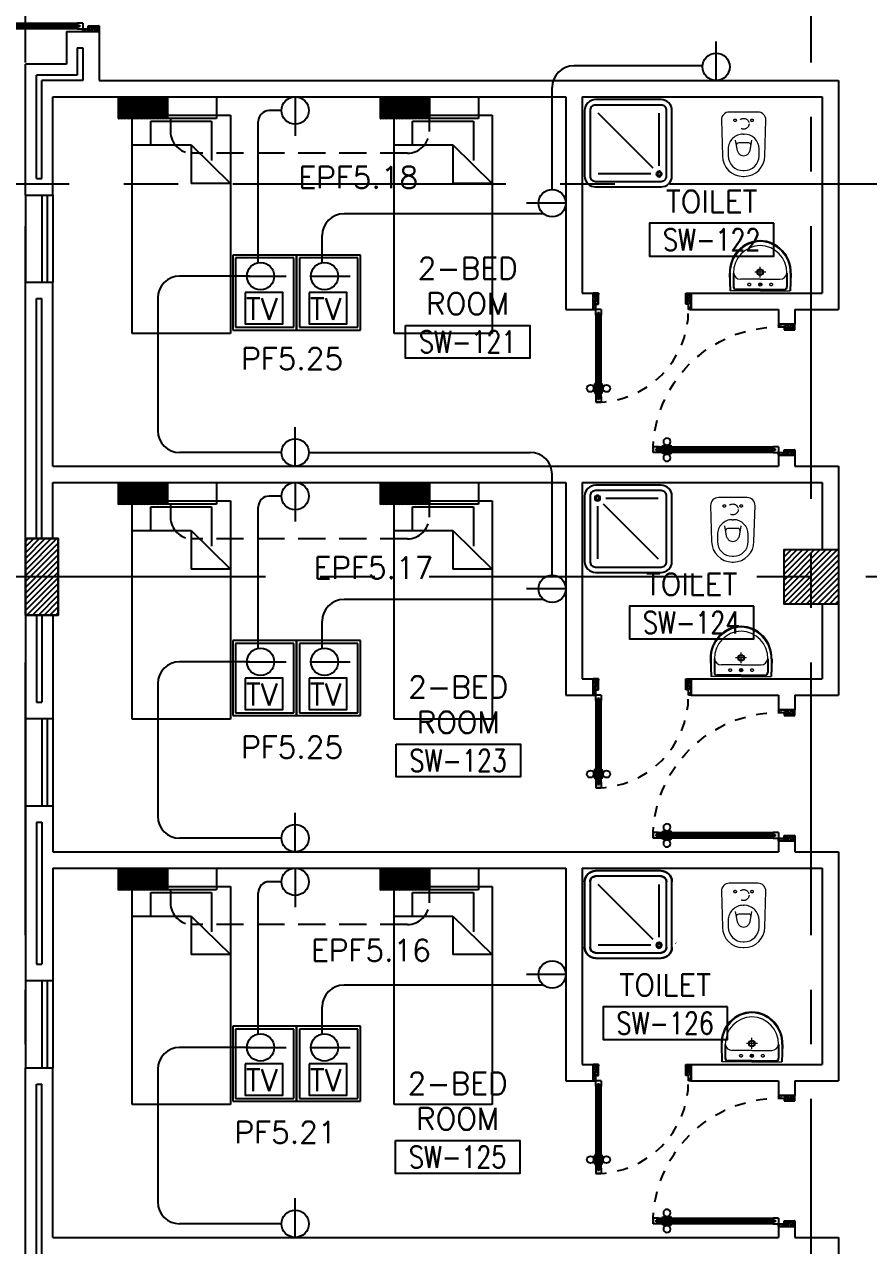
# Model space of a CAD drawing. Extents: x -0.4 to 93.5, y -1.1 to 78.4.
# Drawn here: x 50.62 to 58.36, y 44.04 to 55.23 of the extents above; entities that cross this region are included whole.
import ezdxf
from ezdxf.enums import TextEntityAlignment as Align

# ---------------------------------------------------------------- set-up
doc = ezdxf.new("R2010")
doc.units = 0
doc.header["$MEASUREMENT"] = 0
for name, pattern in [('CENTERX2', [4, 2.5, -0.5, 0.5, -0.5]), ('DASHED', [0.75, 0.5, -0.25]), ('HIDDEN', [0.375, 0.25, -0.125]), ('HIDDEN2', [0.1875, 0.125, -0.0625])]:
    doc.linetypes.add(name, pattern=pattern)
doc.layers.get('0').update_dxf_attribs({"color": 11, "linetype": 'CONTINUOUS'})
for name, color, linetype in [('AXES', 11, 'CENTERX2'), ('COL', 11, 'CONTINUOUS'), ('DOOR', 11, 'CONTINUOUS'), ('E-CLINE', 2, 'CONTINUOUS'), ('E-HLINE', 2, 'HIDDEN'), ('E-SOCKETS', 4, 'CONTINUOUS'), ('E-TEXT', 4, 'CONTINUOUS'), ('FIX', 11, 'CONTINUOUS'), ('FUR', 11, 'CONTINUOUS'), ('HAT', 11, 'CONTINUOUS'), ('INSUL', 11, 'CONTINUOUS'), ('RM-BOX', 11, 'CONTINUOUS'), ('RM-NAME', 11, 'CONTINUOUS'), ('RM-NO', 11, 'CONTINUOUS'), ('WALL', 11, 'CONTINUOUS'), ('WIN', 11, 'CONTINUOUS')]:
    doc.layers.add(name, color=color, linetype=linetype)
doc.styles.add('ROMANS', font='ROMANS.shx', dxfattribs={"width": 0.6})

# ---------------------------------------------------------------- blocks, each defined once
blk = doc.blocks.new('*X54')
at = {"color": 0}
for p, q in [((227929, 162698), (228420, 163190)), ((227929, 162751), (228367, 163190)), ((227929, 162804), (228314, 163190)), ((227929, 162857), (228261, 163190)), ((227929, 162910), (228208, 163190)), ((227929, 162963), (228155, 163190)), ((227929, 163016), (228102, 163190)), ((227929, 163069), (228049, 163190)), ((227929, 163122), (227996, 163190)), ((227929, 163175), (227943, 163190)), ((227973, 162690), (228429, 163145)), ((228026, 162690), (228429, 163092)), ((228079, 162690), (228429, 163039)), ((228132, 162690), (228429, 162986)), ((228185, 162690), (228429, 162933)), ((228239, 162690), (228429, 162880)), ((228292, 162690), (228429, 162827)), ((228345, 162690), (228429, 162774)), ((228398, 162690), (228429, 162721))]:
    blk.add_line(p, q, dxfattribs=at)
blk = doc.blocks.new('COL50')
at = {"layer": 'COL'}
blk.add_lwpolyline([(-250, 250), (-250, -250), (250, -250), (250, 250)], close=True, dxfattribs=at)
blk = doc.blocks.new('DOOR100')
at = {"layer": 'DOOR', "color": 0, "linetype": 'ByBlock'}
for p, q in [((-25, 1300), (-75, 1300)), ((-75, 1300), (-25, 1300)), ((-75, 1250), (-75, 1300)), ((-58, 1250), (-75, 1250)), ((-42, 1270), (-58, 1270)), ((-58, 1250), (-58, 1270)), ((-42, 1250), (-42, 1270)), ((-25, 1250), (-42, 1250)), ((-25, 1250), (-25, 1300)), ((-82, 1205), (-91, 1205)), ((-91, 1205), (-91, 1140)), ((-82, 1140), (-91, 1140)), ((-75, 1218), (-82, 1218)), ((-82, 1128), (-82, 1218)), ((-82, 1205), (-82, 1140)), ((-75, 1128), (-82, 1128)), ((-25, 1218), (-18, 1218)), ((-25, 1128), (-18, 1128)), ((-18, 1128), (-18, 1218)), ((-18, 1205), (-9, 1205)), ((-18, 1205), (-18, 1140)), ((-18, 1140), (-9, 1140)), ((-9, 1205), (-9, 1140)), ((-1200, 0), (-1200, 150)), ((-1200, 150), (-1175, 150)), ((-1200, 150), (-1200, 0)), ((-1175, 150), (-1175, 100)), ((-75, 200), (-58, 200)), ((-75, 150), (-75, 200)), ((-75, 150), (-25, 150)), ((-58, 200), (-58, 180)), ((-58, 180), (-42, 180)), ((-42, 200), (-25, 200)), ((-42, 180), (-42, 200)), ((-25, 200), (-25, 150)), ((0, 150), (-25, 150)), ((-25, 150), (-25, 100)), ((0, 150), (0, 0)), ((-1150, 0), (-1200, 0)), ((-1175, 100), (-1150, 100)), ((-1150, 100), (-1150, 0)), ((-50, 100), (-50, 0)), ((-25, 100), (-50, 100)), ((-50, 0), (0, 0))]:
    blk.add_line(p, q, dxfattribs=at)
at = {"layer": 'DOOR', "linetype": 'ByBlock'}
for p, q in [((-75, 1250), (-75, 200)), ((-58, 200), (-58, 1250)), ((-42, 200), (-42, 1250)), ((-25, 200), (-25, 1250)), ((0, 0), (0, 150))]:
    blk.add_line(p, q, dxfattribs=at)
at = {"layer": 'DOOR', "color": 9, "linetype": 'ByBlock'}
for p, q in [((-1150, 0), (-1200, 114)), ((-50, 0), (0, 114)), ((-1150, 0), (-1200, 40)), ((-1150, 0), (-1163, 100)), ((-50, 0), (-37, 100)), ((-50, 0), (0, 40))]:
    blk.add_line(p, q, dxfattribs=at)
at = {"layer": 'DOOR', "color": 0, "linetype": 'ByBlock'}
for centre in [(-124, 1173), (24, 1173)]:
    blk.add_circle(centre, 32.4, dxfattribs=at)
at = {"layer": 'DOOR', "linetype": 'HIDDEN', "ltscale": 0.5}
blk.add_arc((-25, 150), 1150, 90, 180.0001, dxfattribs=at)
at = {"layer": 'DOOR', "color": 9, "linetype": 'ByBlock'}
for centre, radius, start, end in [((-1150, 0), 154, 103.7142, 108.8947), ((-1150, 0), 134, 100.72, 111.8402), ((-50, 0), 134, 68.1598, 79.28), ((-50, 0), 154, 71.1053, 76.2858), ((-1150, 0), 94.4, 90, 121.9818), ((-1150, 0), 74.4, 90, 132.2236), ((-1150, 0), 54.4, 90, 156.7926), ((-1150, 0), 34.4, 90, 180), ((-1150, 0), 14.4, 90, 180), ((-50, 0), 94.4, 58.0182, 90), ((-50, 0), 74.4, 47.7764, 90), ((-50, 0), 54.4, 23.2074, 90), ((-50, 0), 34.4, 0, 90), ((-50, 0), 14.4, 0, 90), ((-50, 0), 114, 64.0838, 77.3774)]:
    blk.add_arc(centre, radius, start, end, dxfattribs=at)
blk = doc.blocks.new('DOOR90')
at = {"layer": 'DOOR', "color": 0, "linetype": 'ByBlock'}
for p, q in [((-150, 0), (-150, -25)), ((-150, 0), (0, 0)), ((0, -50), (0, 0)), ((-1000, -25), (-1000, -75)), ((-1000, -75), (-1000, -25)), ((-950, -25), (-1000, -25)), ((-950, -75), (-1000, -75)), ((-970, -42), (-970, -58)), ((-950, -42), (-970, -42)), ((-950, -58), (-970, -58)), ((-950, -25), (-950, -42)), ((-950, -58), (-950, -75)), ((-918, -25), (-918, -18)), ((-828, -18), (-918, -18)), ((-918, -75), (-918, -82)), ((-828, -82), (-918, -82)), ((-905, -18), (-905, -9)), ((-905, -9), (-840, -9)), ((-905, -18), (-840, -18)), ((-905, -82), (-905, -91)), ((-905, -82), (-840, -82)), ((-905, -91), (-840, -91)), ((-840, -18), (-840, -9)), ((-840, -82), (-840, -91)), ((-828, -25), (-828, -18)), ((-828, -75), (-828, -82)), ((-200, -42), (-200, -25)), ((-200, -25), (-150, -25)), ((-180, -42), (-200, -42)), ((-200, -75), (-200, -58)), ((-200, -58), (-180, -58)), ((-150, -75), (-200, -75)), ((-180, -58), (-180, -42)), ((-150, -75), (-150, -25)), ((-150, -25), (-100, -25)), ((-100, -25), (-100, -50)), ((-100, -50), (0, -50)), ((-150, -900), (-150, -875)), ((-150, -875), (-100, -875)), ((-100, -850), (0, -850)), ((-100, -875), (-100, -850)), ((0, -850), (0, -900)), ((0, -900), (-150, -900)), ((-150, -900), (0, -900))]:
    blk.add_line(p, q, dxfattribs=at)
at = {"layer": 'DOOR', "color": 9, "linetype": 'ByBlock'}
for p, q in [((0, -50), (-114, 0)), ((0, -50), (-40, 0)), ((0, -50), (-100, -37)), ((0, -850), (-114, -900)), ((0, -850), (-100, -863)), ((0, -850), (-40, -900))]:
    blk.add_line(p, q, dxfattribs=at)
at = {"layer": 'DOOR', "linetype": 'ByBlock'}
for p, q in [((-200, -25), (-950, -25)), ((-200, -42), (-950, -42)), ((-200, -58), (-950, -58)), ((-950, -75), (-200, -75))]:
    blk.add_line(p, q, dxfattribs=at)
at = {"layer": 'DOOR', "color": 0, "linetype": 'ByBlock'}
for centre in [(-873, 24), (-873, -124)]:
    blk.add_circle(centre, 32.4, dxfattribs=at)
at = {"layer": 'DOOR', "color": 9, "linetype": 'ByBlock'}
for centre, radius, start, end in [((0, -50), 154, 161.1053, 166.2858), ((0, -50), 134, 158.1598, 169.28), ((0, -50), 94.4, 148.0182, 180), ((0, -50), 74.4, 137.7764, 180), ((0, -50), 114, 154.0838, 167.3774), ((0, -50), 54.4, 113.2074, 180), ((0, -50), 34.4, 90, 180), ((0, -50), 14.4, 90, 180), ((0, -850), 154, 193.7142, 198.8947), ((0, -850), 134, 190.72, 201.8402), ((0, -850), 94.4, 180, 211.9818), ((0, -850), 74.4, 180, 222.2236), ((0, -850), 54.4, 180, 246.7926), ((0, -850), 34.4, 180, 270), ((0, -850), 14.4, 180, 270)]:
    blk.add_arc(centre, radius, start, end, dxfattribs=at)
at = {"layer": 'DOOR', "linetype": 'HIDDEN', "ltscale": 0.5}
blk.add_arc((-150, -25), 850, 180, 270, dxfattribs=at)
blk = doc.blocks.new('RM1')
at = {"layer": 'RM-BOX'}
blk.add_lwpolyline([(570, -200), (-570, -200), (-570, -500), (570, -500)], close=True, dxfattribs=at)
at = {"layer": 'RM-NAME', "style": 'ROMANS'}
for tag, p in [('ROOMNAME1', (0, 324)), ('ROOMNAME2', (0, 0))]:
    blk.add_attdef(tag, text='', height=200, dxfattribs=at).set_placement(p, align=Align.MIDDLE)
at = {"layer": 'RM-NO', "style": 'ROMANS', "width": 0.8}
blk.add_attdef('ROOMNO', text='', height=200, dxfattribs=at).set_placement((0, -350), align=Align.MIDDLE)
blk = doc.blocks.new('C11')
at = {"layer": 'HAT'}
h = blk.add_hatch(dxfattribs=at)
h.set_pattern_fill('ANSI31', color=256, scale=300, style=0)
h.set_pattern_definition([(45, (-248556.182, -75061.005), (-26.5165043, 26.5165043), [])])
h.paths.add_polyline_path([(300, 700), (0, 700), (0, 350), (300, 350)])
h.paths.add_polyline_path([(300, 350), (0, 350), (0, 0), (300, 0)])
at = {"layer": 'COL'}
blk.add_lwpolyline([(300, 700), (300, 0), (0, 0), (0, 700)], close=True, dxfattribs=at)
blk = doc.blocks.new('A$C1DFA4FE8')
at = {"layer": 'DOOR', "color": 0, "linetype": 'ByBlock'}
for p, q in [((0, 1631), (0, 1581)), ((0, 1581), (0, 1631)), ((50, 1631), (0, 1631)), ((50, 1581), (0, 1581)), ((30, 1614), (30, 1598)), ((50, 1614), (30, 1614)), ((50, 1598), (30, 1598)), ((50, 1631), (50, 1614)), ((50, 1598), (50, 1581)), ((750, 1614), (750, 1631)), ((750, 1631), (800, 1631)), ((770, 1614), (750, 1614)), ((750, 1581), (750, 1598)), ((750, 1598), (770, 1598)), ((800, 1581), (750, 1581)), ((770, 1598), (770, 1614)), ((950, 1656), (800, 1656)), ((800, 1656), (800, 1631)), ((800, 1581), (800, 1631)), ((800, 1631), (850, 1631)), ((850, 1631), (850, 1606)), ((850, 1606), (950, 1606)), ((950, 1606), (950, 1656)), ((0, 81), (0, 131)), ((0, 131), (0, 81)), ((50, 131), (0, 131)), ((30, 98), (30, 114)), ((50, 114), (30, 114)), ((50, 114), (50, 131)), ((83, 131), (83, 138)), ((173, 138), (83, 138)), ((95, 138), (95, 147)), ((95, 147), (160, 147)), ((95, 138), (160, 138)), ((160, 138), (160, 147)), ((173, 131), (173, 138)), ((750, 131), (750, 114)), ((800, 131), (750, 131)), ((750, 114), (770, 114)), ((770, 114), (770, 98)), ((800, 131), (800, 81)), ((50, 81), (0, 81)), ((50, 98), (30, 98)), ((50, 81), (50, 98)), ((83, 81), (83, 74)), ((173, 74), (83, 74)), ((95, 74), (95, 65)), ((95, 74), (160, 74)), ((95, 65), (160, 65)), ((160, 74), (160, 65)), ((173, 81), (173, 74)), ((750, 98), (750, 81)), ((770, 98), (750, 98)), ((750, 81), (800, 81)), ((800, 56), (800, 81)), ((800, 81), (850, 81)), ((950, 56), (800, 56)), ((850, 106), (950, 106)), ((850, 81), (850, 106)), ((950, 106), (950, 56))]:
    blk.add_line(p, q, dxfattribs=at)
at = {"layer": 'DOOR', "linetype": 'ByBlock'}
for p, q in [((750, 1631), (50, 1631)), ((750, 1614), (50, 1614)), ((750, 1598), (50, 1598)), ((50, 1581), (750, 1581)), ((50, 131), (750, 131)), ((750, 114), (50, 114)), ((750, 98), (50, 98)), ((750, 81), (50, 81))]:
    blk.add_line(p, q, dxfattribs=at)
at = {"layer": 'DOOR', "color": 9, "linetype": 'ByBlock'}
for p, q in [((950, 1606), (837, 1656)), ((950, 1606), (850, 1619)), ((950, 1606), (910, 1656)), ((950, 106), (837, 56)), ((950, 106), (850, 93)), ((950, 106), (910, 56))]:
    blk.add_line(p, q, dxfattribs=at)
at = {"layer": 'DOOR', "color": 0, "linetype": 'ByBlock'}
for centre in [(128, 179), (128, 32)]:
    blk.add_circle(centre, 32.4, dxfattribs=at)
at = {"layer": 'DOOR', "linetype": 'HIDDEN', "ltscale": 0.5}
for centre, start, end in [((752, 1606), 178.0938, 273.7249), ((752, 106), 86.2751, 181.9062)]:
    blk.add_arc(centre, 752, start, end, dxfattribs=at)
at = {"layer": 'DOOR', "color": 9, "linetype": 'ByBlock'}
for centre, radius, start, end in [((950, 1606), 154, 161.1053, 166.2858), ((950, 1606), 134, 158.1598, 169.28), ((950, 1606), 114, 154.0838, 167.3774), ((950, 1606), 94.4, 148.0182, 180), ((950, 1606), 74.4, 137.7764, 180), ((950, 1606), 54.4, 113.2074, 180), ((950, 1606), 34.4, 90, 180), ((950, 1606), 14.4, 90, 180), ((950, 106), 154, 193.7142, 198.8947), ((950, 106), 134, 190.72, 201.8402), ((950, 106), 114, 192.6226, 205.9162), ((950, 106), 94.4, 180, 211.9818), ((950, 106), 74.4, 180, 222.2236), ((950, 106), 54.4, 180, 246.7926), ((950, 106), 34.4, 180, 270), ((950, 106), 14.4, 180, 270)]:
    blk.add_arc(centre, radius, start, end, dxfattribs=at)
blk = doc.blocks.new('LAV1')
at = {"layer": 'FIX', "linetype": 'DASHED', "lineweight": 20, "ltscale": 0.05}
for p, q in [((0, 170), (0, 270)), ((0, 170), (0, 270)), ((50, 220), (-50, 220))]:
    blk.add_line(p, q, dxfattribs=at)
at = {"layer": 'FIX', "linetype": 'ByBlock', "ltscale": 0.3}
for p, q in [((-280, 210), (-275, 50)), ((-245, 210), (-245, 85)), ((245, 210), (245, 85)), ((280, 210), (275, 50)), ((0, 60), (-220, 60)), ((0, 60), (220, 60))]:
    blk.add_line(p, q, dxfattribs=at)
at = {"layer": 'FIX', "linetype": 'Continuous', "lineweight": 20}
for p, q in [((-275, 210), (-275, 50)), ((0, 155), (-181, 155)), ((0, 155), (181, 155)), ((275, 210), (275, 50)), ((0, 50), (-275, 50)), ((0, 50), (-252, 50)), ((0, 50), (252, 50)), ((0, 50), (275, 50))]:
    blk.add_line(p, q, dxfattribs=at)
at = {"layer": 'FIX', "lineweight": 20}
for p, q in [((0, 92), (0, 123)), ((16, 107), (-15, 107))]:
    blk.add_line(p, q, dxfattribs=at)
for centre, radius in [((0, 220), 29.5), ((0, 220), 22.5), ((0, 107), 15.5)]:
    blk.add_circle(centre, radius, dxfattribs=at)
at = {"layer": 'FIX', "linetype": 'HIDDEN', "lineweight": 20, "ltscale": 0.05}
for centre in [(-100, 107), (100, 107)]:
    blk.add_circle(centre, 12.4, dxfattribs=at)
at = {"layer": 'FIX', "linetype": 'ByBlock', "ltscale": 0.3}
for centre, radius, start, end in [((7, 220), 287, 91.3776, 182.0064), ((-7, 220), 287, 357.9936, 88.6224), ((-220, 85), 24.9, 179.7021, 269.9486), ((220, 85), 24.9, 270.0514, 0.2979)]:
    blk.add_arc(centre, radius, start, end, dxfattribs=at)
at = {"layer": 'FIX', "linetype": 'Continuous', "lineweight": 20}
for centre, radius, start, end in [((8, 217), 283, 91.6988, 181.351), ((8, 212), 253, 91.7328, 180.4884), ((-8, 217), 283, 358.649, 88.3012), ((-8, 212), 253, 359.5116, 88.2672), ((-179, 222), 66.9, 190.2006, 268.0786), ((179, 222), 66.9, 271.9214, 349.7994)]:
    blk.add_arc(centre, radius, start, end, dxfattribs=at)
blk = doc.blocks.new('SHR1')
at = {"layer": 'FIX'}
for p, q in [((-196, 196), (-700, 700)), ((-143, 218), (-143, 700)), ((-218, 143), (-700, 143))]:
    blk.add_line(p, q, dxfattribs=at)
for points in [[(-825, 125), (-825, 725, -0.414214), (-725, 825), (-125, 825, -0.414214), (-25, 725), (-25, 125, -0.414214), (-125, 25), (-725, 25, -0.414214)], [(-775, 125), (-775, 725, -0.414214), (-725, 775), (-125, 775, -0.414214), (-75, 725), (-75, 125, -0.414214), (-125, 75), (-725, 75, -0.414214)]]:
    blk.add_lwpolyline(points, format="xyb", close=True, dxfattribs=at)
for radius in [25, 15]:
    blk.add_circle((-143, 143), radius, dxfattribs=at)
blk = doc.blocks.new('WC1')
at = {"layer": 'FIX', "lineweight": 20}
for p, q in [((-210, 204), (-538, 194)), ((-475, 141), (-538, 141)), ((-727, 5), (-727, -5)), ((-674, 5), (-674, -5)), ((-534, 24), (-540, 0)), ((-540, 0), (-534, -24)), ((-395, 76), (-490, 60)), ((-339, 5), (-339, -5)), ((-490, -60), (-395, -76)), ((-538, -141), (-475, -141)), ((-538, -194), (-210, -204))]:
    blk.add_line(p, q, dxfattribs=at)
at = {"layer": 'FIX', "linetype": 'Continuous', "lineweight": 20}
blk.add_line((-420, -47), (-420, 45), dxfattribs=at)
at = {"layer": 'FIX', "lineweight": 20}
blk.add_lwpolyline([(-213, -204), (-210, -204, 0.414214), (-137, -131), (-137, 0), (-137, 131, 0.414214), (-210, 204)], format="xyb", dxfattribs=at)
at = {"layer": 'FIX', "linetype": 'HIDDEN2', "lineweight": 20, "ltscale": 0.3}
blk.add_circle((-245, 0), 49.8, dxfattribs=at)
at = {"layer": 'FIX', "linetype": 'HIDDEN', "lineweight": 20, "ltscale": 0.05}
for centre in [(-213, 78), (-213, -77)]:
    blk.add_circle(centre, 11.6, dxfattribs=at)
at = {"layer": 'FIX', "lineweight": 20}
for centre, radius, start, end in [((-538, 5), 189, 90, 180), ((-538, 5), 136, 90, 180), ((-475, 5), 136, 360, 90), ((-473, -7), 68.2, 128.9242, 152.8468), ((-464, -18), 82, 108.496, 128.9242), ((-538, -5), 189, 180, 270), ((-538, -5), 136, 180, 270), ((-473, 7), 68.2, 207.1532, 231.0758), ((-464, 18), 82, 231.0758, 251.504), ((-475, -5), 136, 270, 0)]:
    blk.add_arc(centre, radius, start, end, dxfattribs=at)
at = {"layer": 'FIX', "linetype": 'Continuous', "lineweight": 20}
for centre, start, end in [((-443, 46), 357.6662, 91.6121), ((-442, -46), 268.3879, 2.3338)]:
    blk.add_arc(centre, 22.3, start, end, dxfattribs=at)
blk = doc.blocks.new('BHU')
at = {"color": 8}
for p, q in [((0, -311), (145, 1)), ((0, -340), (159, 1)), ((0, -370), (173, 1)), ((0, -399), (187, 1)), ((0, -281), (132, 1)), ((0, -251), (118, 1)), ((0, -15), (7, 1)), ((0, -44), (21, 1)), ((0, -74), (35, 1)), ((0, -104), (49, 1)), ((0, -133), (63, 1)), ((0, -163), (76, 1)), ((0, -192), (90, 1)), ((0, -222), (104, 1)), ((0, -429), (199, -1)), ((4, -450), (199, -31)), ((18, -450), (199, -61)), ((32, -450), (199, -90)), ((45, -450), (199, -120)), ((59, -450), (199, -149)), ((73, -450), (199, -179)), ((87, -450), (199, -208)), ((101, -450), (199, -238)), ((114, -450), (199, -268)), ((128, -450), (199, -297)), ((142, -450), (199, -327)), ((156, -450), (199, -356)), ((169, -450), (199, -386)), ((183, -450), (199, -416)), ((197, -450), (199, -445))]:
    blk.add_line(p, q, dxfattribs=at)
at = {"layer": 'E-SOCKETS'}
for p, q in [((0, 450), (199, 450)), ((0, -450), (0, 450)), ((199, 450), (199, -450))]:
    blk.add_line(p, q, dxfattribs=at)
at = {"layer": 'E-SOCKETS', "color": 4}
for p, q in [((0, 1), (199, 1)), ((0, -450), (199, -450))]:
    blk.add_line(p, q, dxfattribs=at)

msp = doc.modelspace()

# ---------------------------------------------------------------- linework, layer by layer
at = {"layer": 'AXES'}
for p, q in [((57.8324, -1.1143), (57.8324, 77.6984)), ((50.6324, -1.1143), (50.6324, 77.3484)), ((83.0324, 53.77), (40.7424, 53.77)), ((92.8324, 50.17), (40.7424, 50.17))]:
    msp.add_line(p, q, dxfattribs=at)
at = {"layer": 'E-CLINE', "color": 4}
for p, q in [((56.8355, 54.8542), (55.6574, 54.8542)), ((52.7651, 53.0494), (52.7651, 54.345)), ((53.351, 53.0494), (53.351, 53.2975)), ((52.6851, 52.9264), (52.0449, 52.9264)), ((52.7651, 49.5144), (52.7651, 50.81)), ((53.351, 49.5144), (53.351, 49.7625)), ((52.6851, 49.3914), (52.0449, 49.3914)), ((52.7651, 45.9794), (52.7651, 47.275)), ((53.351, 45.9794), (53.351, 46.2275)), ((52.6851, 45.8564), (52.0449, 45.8564))]:
    msp.add_line(p, q, dxfattribs=at)
at = {"layer": 'E-CLINE', "color": 4, "linetype": 'ByBlock'}
for p, q in [((55.4574, 53.72), (55.4574, 54.6542)), ((52.979, 54.445), (52.8651, 54.445)), ((55.3792, 53.4975), (53.551, 53.4975)), ((51.8449, 52.7264), (51.8449, 51.51)), ((52.979, 51.31), (52.0449, 51.31)), ((53.229, 51.31), (55.2574, 51.31)), ((55.4574, 50.185), (55.4574, 51.11)), ((52.979, 50.91), (52.8651, 50.91)), ((55.3792, 49.9625), (53.551, 49.9625)), ((51.8449, 49.1914), (51.8449, 47.975)), ((52.979, 47.775), (52.0449, 47.775)), ((52.979, 47.375), (52.8651, 47.375)), ((55.3792, 46.4275), (53.551, 46.4275)), ((51.8449, 45.6564), (51.8449, 44.44)), ((52.979, 44.24), (52.0449, 44.24))]:
    msp.add_line(p, q, dxfattribs=at)
for centre, radius, start, end in [((55.6574, 54.6542), 0.2, 90, 180), ((52.8651, 54.345), 0.1, 90, 180), ((53.551, 53.2975), 0.2, 90, 180), ((52.0449, 52.7264), 0.2, 90, 180), ((52.0449, 51.51), 0.2, 180, 270), ((55.2574, 51.11), 0.2, 0, 90), ((52.8651, 50.81), 0.1, 90, 180), ((53.551, 49.7625), 0.2, 90, 180), ((52.0449, 49.1914), 0.2, 90, 180), ((52.0449, 47.975), 0.2, 180, 270), ((52.8651, 47.275), 0.1, 90, 180), ((53.551, 46.2275), 0.2, 90, 180), ((52.0449, 45.6564), 0.2, 90, 180), ((52.0449, 44.44), 0.2, 180, 270)]:
    msp.add_arc(centre, radius, start, end, dxfattribs=at)
at = {"layer": 'E-HLINE', "color": 4}
for p, q in [((51.9614, 54.3706), (51.9614, 54.2525)), ((54.3315, 54.3706), (54.3315, 54.2525)), ((54.1315, 54.0525), (52.1614, 54.0525)), ((51.9614, 50.8356), (51.9614, 50.7175)), ((54.3315, 50.8356), (54.3315, 50.7175)), ((54.1315, 50.5175), (52.1614, 50.5175)), ((51.9614, 47.3006), (51.9614, 47.1825)), ((54.3315, 47.3006), (54.3315, 47.1825)), ((54.1315, 46.9825), (52.1614, 46.9825))]:
    msp.add_line(p, q, dxfattribs=at)
for centre, start, end in [((52.1614, 54.2525), 180, 270), ((54.1315, 54.2525), 270, 0), ((52.1614, 50.7175), 180, 270), ((54.1315, 50.7175), 270, 0), ((52.1614, 47.1825), 180, 270), ((54.1315, 47.1825), 270, 0)]:
    msp.add_arc(centre, 0.2, start, end, dxfattribs=at)
at = {"layer": 'E-SOCKETS'}
for p, q in [((56.9601, 54.72), (56.9601, 55.0783)), ((53.104, 54.57), (53.104, 54.2117)), ((55.5824, 53.595), (55.224, 53.595)), ((52.5311, 53.12), (52.5311, 52.4326)), ((53.117, 53.12), (52.5311, 53.12)), ((53.117, 52.4326), (53.117, 53.12)), ((53.117, 53.12), (53.117, 52.4326)), ((53.7029, 53.12), (53.117, 53.12)), ((53.7029, 52.4326), (53.7029, 53.12)), ((52.6618, 52.9264), (53.0202, 52.9264)), ((53.2478, 52.9264), (53.6061, 52.9264)), ((52.5311, 52.4326), (53.117, 52.4326)), ((53.117, 52.4326), (53.7029, 52.4326)), ((53.104, 51.185), (53.104, 51.5433)), ((53.104, 51.035), (53.104, 50.6767)), ((55.5824, 50.06), (55.224, 50.06)), ((52.5311, 49.585), (52.5311, 48.8976)), ((53.117, 49.585), (52.5311, 49.585)), ((53.117, 48.8976), (53.117, 49.585)), ((53.117, 49.585), (53.117, 48.8976)), ((53.7029, 49.585), (53.117, 49.585)), ((53.7029, 48.8976), (53.7029, 49.585)), ((52.6618, 49.3914), (53.0202, 49.3914)), ((53.2478, 49.3914), (53.6061, 49.3914)), ((52.5311, 48.8976), (53.117, 48.8976)), ((53.117, 48.8976), (53.7029, 48.8976)), ((53.104, 47.65), (53.104, 48.0083)), ((53.104, 47.5), (53.104, 47.1417)), ((55.5824, 46.525), (55.224, 46.525)), ((52.5311, 46.05), (52.5311, 45.3626)), ((53.117, 46.05), (52.5311, 46.05)), ((53.117, 45.3626), (53.117, 46.05)), ((53.117, 46.05), (53.117, 45.3626)), ((53.7029, 46.05), (53.117, 46.05)), ((53.7029, 45.3626), (53.7029, 46.05)), ((52.6618, 45.8564), (53.0202, 45.8564)), ((53.2478, 45.8564), (53.6061, 45.8564)), ((52.5311, 45.3626), (53.117, 45.3626)), ((53.117, 45.3626), (53.7029, 45.3626)), ((53.104, 44.115), (53.104, 44.4733))]:
    msp.add_line(p, q, dxfattribs=at)
at = {"layer": 'E-SOCKETS', "color": 8}
for p, q in [((52.5561, 53.095), (52.5561, 52.4576)), ((53.092, 53.095), (52.5561, 53.095)), ((53.092, 52.4576), (53.092, 53.095)), ((53.142, 53.095), (53.142, 52.4576)), ((53.6779, 53.095), (53.142, 53.095)), ((53.6779, 52.4576), (53.6779, 53.095)), ((52.5561, 52.4576), (53.092, 52.4576)), ((53.142, 52.4576), (53.6779, 52.4576)), ((52.5561, 49.56), (52.5561, 48.9226)), ((53.092, 49.56), (52.5561, 49.56)), ((53.092, 48.9226), (53.092, 49.56)), ((53.142, 49.56), (53.142, 48.9226)), ((53.6779, 49.56), (53.142, 49.56)), ((53.6779, 48.9226), (53.6779, 49.56)), ((52.5561, 48.9226), (53.092, 48.9226)), ((53.142, 48.9226), (53.6779, 48.9226)), ((52.5561, 46.025), (52.5561, 45.3876)), ((53.092, 46.025), (52.5561, 46.025)), ((53.092, 45.3876), (53.092, 46.025)), ((53.142, 46.025), (53.142, 45.3876)), ((53.6779, 46.025), (53.142, 46.025)), ((53.6779, 45.3876), (53.6779, 46.025)), ((52.5561, 45.3876), (53.092, 45.3876)), ((53.142, 45.3876), (53.6779, 45.3876))]:
    msp.add_line(p, q, dxfattribs=at)
at = {"layer": 'E-SOCKETS'}
for points in [[(52.6451, 52.7759), (52.6451, 52.4899), (52.9902, 52.4899), (52.9902, 52.7759)], [(53.2311, 52.7759), (53.2311, 52.4899), (53.5761, 52.4899), (53.5761, 52.7759)], [(52.6451, 49.2409), (52.6451, 48.9549), (52.9902, 48.9549), (52.9902, 49.2409)], [(53.2311, 49.2409), (53.2311, 48.9549), (53.5761, 48.9549), (53.5761, 49.2409)], [(52.6451, 45.7059), (52.6451, 45.4199), (52.9902, 45.4199), (52.9902, 45.7059)], [(53.2311, 45.7059), (53.2311, 45.4199), (53.5761, 45.4199), (53.5761, 45.7059)]]:
    msp.add_lwpolyline(points, close=True, dxfattribs=at)
for centre in [(56.9601, 54.845), (53.104, 54.445), (55.4574, 53.595), (52.7868, 52.9264), (53.3728, 52.9264), (53.104, 51.31), (53.104, 50.91), (55.4574, 50.06), (52.7868, 49.3914), (53.3728, 49.3914), (53.104, 47.775), (53.104, 47.375), (55.4574, 46.525), (52.7868, 45.8564), (53.3728, 45.8564), (53.104, 44.24)]:
    msp.add_circle(centre, 0.125, dxfattribs=at)
at = {"layer": 'FIX'}
for p, q in [((56.4554, 47.475), (55.8554, 47.475)), ((55.7554, 47.375), (55.7554, 46.775)), ((55.8054, 47.375), (55.8054, 46.775)), ((56.4554, 47.425), (55.8554, 47.425)), ((56.5054, 46.775), (56.5054, 47.375)), ((56.5554, 46.775), (56.5554, 47.375)), ((56.4377, 46.8677), (56.4377, 47.35)), ((56.3627, 46.7927), (55.8804, 46.7927)), ((55.8554, 46.725), (56.4554, 46.725)), ((55.8554, 46.675), (56.4554, 46.675))]:
    msp.add_line(p, q, dxfattribs=at)
at = {"layer": 'FIX', "color": 32, "linetype": 'DASHED', "lineweight": 20, "ltscale": 0.05}
msp.add_line((57.3379, 45.893), (57.2379, 45.893), dxfattribs=at)
at = {"layer": 'FIX', "extrusion": (0, 0, -1)}
for centre, major_axis, start_param, end_param in [((55.8554, 47.375), (-0.0707, 0.0707), 5.4977871, 7.0685835), ((56.4554, 47.375), (-0.0707, 0.0707), 0.7853982, 2.3561945), ((55.8554, 47.375), (-0.0354, 0.0354), 5.4977871, 7.0685835), ((56.4554, 47.375), (-0.0354, 0.0354), 0.7853982, 2.3561945), ((56.4377, 46.7927), (-0.0177, 0.0177), 3.9269908, 10.2101761), ((56.4377, 46.7927), (-0.0106, 0.0106), 3.9269908, 10.2101761), ((55.8554, 46.775), (-0.0707, 0.0707), 3.9269908, 5.4977871), ((55.8554, 46.775), (0.0354, 0.0354), 2.3561945, 3.9269908), ((56.4554, 46.775), (0.0354, 0.0354), 0.7853982, 2.3561945), ((56.4554, 46.775), (0.0707, 0.0707), 0.7853982, 2.3561945)]:
    msp.add_ellipse(centre, major_axis=major_axis, ratio=1, start_param=start_param, end_param=end_param, dxfattribs=at)
at = {"layer": 'FUR'}
for p, q in [((51.6104, 52.4018), (51.6104, 54.4018)), ((51.6104, 54.4018), (52.5104, 54.4018)), ((51.7803, 54.3463), (52.3382, 54.3463)), ((51.7803, 54.1302), (51.7803, 54.3463)), ((52.3382, 54.3463), (52.3382, 53.9866)), ((52.5104, 54.4018), (52.5104, 52.4018)), ((54.0092, 52.4018), (54.0092, 54.4018)), ((54.0092, 54.4018), (54.9092, 54.4018)), ((54.1791, 54.3463), (54.7371, 54.3463)), ((54.1791, 54.1302), (54.1791, 54.3463)), ((54.7371, 54.3463), (54.7371, 53.9866)), ((54.9092, 54.4018), (54.9092, 52.4018)), ((51.6104, 54.1302), (52.1493, 54.1302)), ((52.1493, 54.1302), (52.1493, 53.7767)), ((52.1493, 54.1302), (52.5104, 53.7767)), ((54.0092, 54.1302), (54.5481, 54.1302)), ((54.5481, 54.1302), (54.5481, 53.7767)), ((54.5481, 54.1302), (54.9092, 53.7767)), ((52.5104, 53.7767), (52.1493, 53.7767)), ((54.9092, 53.7767), (54.5481, 53.7767)), ((52.5104, 52.4018), (51.6104, 52.4018)), ((54.9092, 52.4018), (54.0092, 52.4018)), ((51.6104, 48.8668), (51.6104, 50.8668)), ((51.6104, 50.8668), (52.5104, 50.8668)), ((52.5104, 50.8668), (52.5104, 48.8668)), ((54.0092, 48.8668), (54.0092, 50.8668)), ((54.0092, 50.8668), (54.9092, 50.8668)), ((54.9092, 50.8668), (54.9092, 48.8668)), ((51.7803, 50.8113), (52.3382, 50.8113)), ((51.7803, 50.5952), (51.7803, 50.8113)), ((52.3382, 50.8113), (52.3382, 50.4516)), ((54.1791, 50.8113), (54.7371, 50.8113)), ((54.1791, 50.5952), (54.1791, 50.8113)), ((54.7371, 50.8113), (54.7371, 50.4516)), ((51.6104, 50.5952), (52.1493, 50.5952)), ((52.1493, 50.5952), (52.1493, 50.2417)), ((52.1493, 50.5952), (52.5104, 50.2417)), ((54.0092, 50.5952), (54.5481, 50.5952)), ((54.5481, 50.5952), (54.5481, 50.2417)), ((54.5481, 50.5952), (54.9092, 50.2417)), ((52.5104, 50.2417), (52.1493, 50.2417)), ((54.9092, 50.2417), (54.5481, 50.2417)), ((52.5104, 48.8668), (51.6104, 48.8668)), ((54.9092, 48.8668), (54.0092, 48.8668)), ((51.6104, 45.3318), (51.6104, 47.3318)), ((51.6104, 47.3318), (52.5104, 47.3318)), ((51.7803, 47.2763), (52.3382, 47.2763)), ((51.7803, 47.0602), (51.7803, 47.2763)), ((52.3382, 47.2763), (52.3382, 46.9166)), ((52.5104, 47.3318), (52.5104, 45.3318)), ((54.0092, 45.3318), (54.0092, 47.3318)), ((54.0092, 47.3318), (54.9092, 47.3318)), ((54.1791, 47.2763), (54.7371, 47.2763)), ((54.1791, 47.0602), (54.1791, 47.2763)), ((54.7371, 47.2763), (54.7371, 46.9166)), ((54.9092, 47.3318), (54.9092, 45.3318)), ((51.6104, 47.0602), (52.1493, 47.0602)), ((52.1493, 47.0602), (52.1493, 46.7067)), ((52.1493, 47.0602), (52.5104, 46.7067)), ((54.0092, 47.0602), (54.5481, 47.0602)), ((54.5481, 47.0602), (54.5481, 46.7067)), ((54.5481, 47.0602), (54.9092, 46.7067)), ((52.5104, 46.7067), (52.1493, 46.7067)), ((54.9092, 46.7067), (54.5481, 46.7067)), ((52.5104, 45.3318), (51.6104, 45.3318)), ((54.9092, 45.3318), (54.0092, 45.3318))]:
    msp.add_line(p, q, dxfattribs=at)
at = {"layer": 'INSUL'}
for p, q in [((51.1074, 55.02), (51.1074, 54.77)), ((51.1074, 55.02), (51.1574, 55.02)), ((51.1574, 55.02), (51.1574, 54.72)), ((51.1074, 54.77), (50.7324, 54.77)), ((50.7324, 53.82), (50.7324, 54.77)), ((51.1574, 54.72), (50.7824, 54.72)), ((50.7824, 53.82), (50.7824, 54.72)), ((50.7324, 53.82), (50.7824, 53.82)), ((50.7324, 52.72), (50.7824, 52.72)), ((50.7324, 50.52), (50.7324, 52.72)), ((50.7824, 50.52), (50.7824, 52.72)), ((50.7324, 49.82), (50.7324, 49.02)), ((50.7824, 49.82), (50.7824, 49.02)), ((50.7324, 49.02), (50.7824, 49.02)), ((50.7324, 47.92), (50.7824, 47.92)), ((50.7324, 47.92), (50.7324, 46.62)), ((50.7824, 47.92), (50.7824, 46.62)), ((50.7324, 46.62), (50.7824, 46.62)), ((50.7324, 45.52), (50.7824, 45.52)), ((50.7324, 43.22), (50.7324, 45.52)), ((50.7824, 43.22), (50.7824, 45.52))]:
    msp.add_line(p, q, dxfattribs=at)
at = {"layer": 'WALL'}
for p, q in [((51.0074, 55.17), (51.0074, 54.87)), ((51.0074, 55.17), (51.3074, 55.17)), ((51.3074, 55.17), (51.3074, 54.72)), ((51.0074, 54.87), (50.6324, 54.87)), ((50.6324, 53.67), (50.6324, 54.87)), ((51.3074, 54.72), (58.0824, 54.72)), ((50.8824, 53.67), (50.8824, 54.57)), ((50.8824, 54.57), (55.5824, 54.57)), ((55.7324, 54.57), (57.9324, 54.57)), ((50.6324, 53.67), (50.8824, 53.67)), ((50.6324, 52.87), (50.8824, 52.87)), ((50.6324, 50.52), (50.6324, 52.87)), ((50.8824, 51.185), (50.8824, 52.87)), ((55.7324, 52.77), (55.8324, 52.77)), ((56.7324, 52.77), (57.9324, 52.77)), ((55.5824, 52.62), (55.8324, 52.62)), ((56.7324, 52.62), (57.5324, 52.62)), ((57.6824, 52.62), (58.0824, 52.62)), ((50.8824, 51.185), (57.5324, 51.185)), ((57.6824, 51.185), (58.0824, 51.185)), ((50.8824, 50.52), (50.8824, 51.035)), ((50.8824, 51.035), (55.5824, 51.035)), ((55.7324, 51.035), (57.9324, 51.035)), ((50.6324, 49.82), (50.6324, 48.87)), ((50.8824, 49.82), (50.8824, 48.87)), ((55.7324, 49.235), (55.8324, 49.235)), ((56.7324, 49.235), (57.9324, 49.235)), ((55.5824, 49.085), (55.8324, 49.085)), ((56.7324, 49.085), (57.5324, 49.085)), ((57.6824, 49.085), (58.0824, 49.085)), ((50.6324, 48.87), (50.8824, 48.87)), ((50.6324, 48.07), (50.8824, 48.07)), ((50.6324, 48.07), (50.6324, 46.47)), ((50.8824, 48.07), (50.8824, 47.65)), ((50.8824, 47.65), (57.5324, 47.65)), ((57.6824, 47.65), (58.0824, 47.65)), ((50.8824, 47.5), (55.5824, 47.5)), ((50.8824, 47.5), (50.8824, 46.47)), ((55.7324, 47.5), (57.9324, 47.5)), ((50.6324, 46.47), (50.8824, 46.47)), ((55.7324, 45.7), (55.8324, 45.7)), ((56.7324, 45.7), (57.9324, 45.7)), ((50.6324, 45.67), (50.8824, 45.67)), ((50.6324, 43.22), (50.6324, 45.67)), ((50.8824, 44.115), (50.8824, 45.67)), ((55.5824, 45.55), (55.8324, 45.55)), ((56.7324, 45.55), (57.5324, 45.55)), ((57.6824, 45.55), (58.0824, 45.55)), ((50.8824, 44.115), (57.5324, 44.115)), ((57.6824, 44.115), (58.0824, 44.115))]:
    msp.add_line(p, q, dxfattribs=at)
at = {"layer": 'WALL', "linetype": 'ByBlock'}
for p, q in [((58.0824, 54.72), (58.0824, 52.62)), ((55.5824, 54.57), (55.5824, 52.62)), ((55.7324, 54.57), (55.7324, 52.77)), ((57.9324, 54.57), (57.9324, 52.77)), ((55.8324, 52.77), (55.8324, 52.62)), ((56.7324, 52.77), (56.7324, 52.62)), ((57.5324, 52.62), (57.5324, 52.4855)), ((57.6824, 52.62), (57.6824, 52.4855)), ((57.6824, 52.4855), (57.5324, 52.4855)), ((57.5324, 51.2855), (57.5324, 51.185)), ((57.6824, 51.2855), (57.5324, 51.2855)), ((57.6824, 51.2855), (57.6824, 51.185)), ((58.0824, 51.185), (58.0824, 49.085)), ((55.5824, 51.035), (55.5824, 49.085)), ((55.7324, 51.035), (55.7324, 49.235)), ((57.9324, 51.035), (57.9324, 50.42)), ((57.9324, 49.92), (57.9324, 49.235)), ((55.8324, 49.235), (55.8324, 49.085)), ((56.7324, 49.235), (56.7324, 49.085)), ((57.5324, 49.085), (57.5324, 48.9505)), ((57.6824, 49.085), (57.6824, 48.9505)), ((57.6824, 48.9505), (57.5324, 48.9505)), ((57.5324, 47.7505), (57.5324, 47.65)), ((57.6824, 47.7505), (57.5324, 47.7505)), ((57.6824, 47.7505), (57.6824, 47.65)), ((58.0824, 47.65), (58.0824, 45.55)), ((55.5824, 47.5), (55.5824, 45.55)), ((55.7324, 47.5), (55.7324, 45.7)), ((57.9324, 47.5), (57.9324, 45.7)), ((55.8324, 45.7), (55.8324, 45.55)), ((57.5324, 45.55), (57.5324, 45.4155)), ((57.6824, 45.55), (57.6824, 45.4155)), ((57.6824, 45.4155), (57.5324, 45.4155)), ((57.5324, 44.2155), (57.5324, 44.115)), ((57.6824, 44.2155), (57.5324, 44.2155)), ((57.6824, 44.2155), (57.6824, 44.115)), ((58.0824, 44.115), (58.0824, 43.22))]:
    msp.add_line(p, q, dxfattribs=at)
at = {"layer": 'WALL', "color": 250, "linetype": 'ByBlock', "ltscale": 0.3}
msp.add_line((56.5879, 46.8151), (56.5899, 46.8131), dxfattribs=at)
at = {"layer": 'WALL', "linetype": 'ByBlock', "ltscale": 0.3}
for points in [[(50.6324, 49.82), (50.9324, 49.82), (50.9324, 50.52), (50.6324, 50.52)], [(57.5824, 50.42), (58.0824, 50.42), (58.0824, 49.92), (57.5824, 49.92)]]:
    msp.add_lwpolyline(points, close=True, dxfattribs=at)
at = {"layer": 'WIN'}
for p, q in [((50.6324, 53.67), (50.6324, 52.87)), ((50.7824, 53.67), (50.7824, 52.87)), ((50.8324, 53.67), (50.8324, 52.87)), ((50.8824, 53.67), (50.8824, 52.87)), ((50.6324, 48.87), (50.6324, 48.07)), ((50.7824, 48.87), (50.7824, 48.07)), ((50.8324, 48.87), (50.8324, 48.07)), ((50.8824, 48.87), (50.8824, 48.07)), ((50.6324, 46.47), (50.6324, 45.67)), ((50.7824, 46.47), (50.7824, 45.67)), ((50.8324, 46.47), (50.8324, 45.67)), ((50.8824, 46.47), (50.8824, 45.67))]:
    msp.add_line(p, q, dxfattribs=at)

# ---------------------------------------------------------------- block references
at = {"layer": 'COL', "linetype": 'ByBlock', "xscale": 0.001, "yscale": 0.001, "zscale": 0.001}
msp.add_blockref('C11', (50.6324, 49.82), dxfattribs=at)
at = {"layer": 'COL', "xscale": -0.001, "yscale": 0.001, "zscale": 0.001}
msp.add_blockref('COL50', (57.8324, 50.17), dxfattribs=at)
at = {"layer": 'DOOR', "color": 0, "linetype": 'ByBlock', "yscale": 0.001, "zscale": 0.001}
for name, p, xscale, rotation in [('A$C1DFA4FE8', (50.3567, 56.8259), -0.001, 180), ('DOOR90', (55.8324, 52.77), 0.001, 90), ('DOOR100', (57.6824, 51.2855), -0.001, 90), ('DOOR90', (55.8324, 49.235), 0.001, 90), ('DOOR100', (57.6824, 47.7505), -0.001, 90), ('DOOR90', (55.8324, 45.7), 0.001, 90), ('DOOR100', (57.6824, 44.2155), -0.001, 90)]:
    msp.add_blockref(name, p, dxfattribs=dict(at, xscale=xscale, rotation=rotation))
at = {"layer": 'E-CLINE', "color": 4, "xscale": 0.0009999999892897904, "yscale": 0.0009999999892897904, "zscale": 0.001, "rotation": 270}
for p in [(51.9324, 54.57), (54.3324, 54.57), (51.9324, 51.035), (54.3324, 51.035), (51.9324, 47.5), (54.3324, 47.5)]:
    msp.add_blockref('BHU', p, dxfattribs=at)
at = {"layer": 'FIX', "yscale": 0.001, "zscale": 0.001}
for name, p, xscale, rotation in [('SHR1', (56.5804, 53.72), -0.001, 90), ('WC1', (57.2124, 54.568), 0.001, 90), ('SHR1', (55.7304, 51.035), -0.001, 270), ('WC1', (57.1134, 51.033), 0.001, 90), ('SHR1', (56.5804, 46.65), -0.001, 90), ('WC1', (57.2124, 47.498), 0.001, 90)]:
    msp.add_blockref(name, p, dxfattribs=dict(at, xscale=xscale, rotation=rotation))
at = {"layer": 'FIX', "xscale": 0.001, "yscale": 0.001, "zscale": 0.001}
for p in [(57.3644, 52.743), (57.1894, 49.208), (57.2884, 45.673)]:
    msp.add_blockref('LAV1', p, dxfattribs=at)
at = {"layer": 'HAT', "xscale": 0.001, "yscale": 0.001, "zscale": 0.001}
msp.add_blockref('*X54', (-170.3462, -112.7697), dxfattribs=at)
at = {"layer": 'RM-NAME', "xscale": 0.001, "yscale": 0.001, "zscale": 0.001}
for p, values in [((56.9201, 53.6109), {'ROOMNO': 'SW-122', 'ROOMNAME2': 'TOILET'}), ((56.7358, 50.1017), {'ROOMNO': 'SW-124', 'ROOMNAME2': 'TOILET'}), ((56.4941, 46.4285), {'ROOMNO': 'SW-126', 'ROOMNAME2': 'TOILET'})]:
    msp.add_blockref('RM1', p, dxfattribs=at).add_auto_attribs(values)
at = {"layer": 'RM-NAME'}
ref = msp.add_blockref('RM1', (54.6844, 52.6748), dxfattribs=dict(at, xscale=-0.001, yscale=0.001, zscale=0.001))
ref.add_attrib('ROOMNO', 'SW-121', dxfattribs={"layer": 'RM-NO', "height": 0.2, "style": 'ROMANS', "width": 0.8}).set_placement((54.6844, 52.3248), align=Align.MIDDLE)
ref.add_attrib('ROOMNAME2', 'ROOM', dxfattribs={"height": 0.2, "style": 'ROMANS'}).set_placement((54.6844, 52.6748), align=Align.MIDDLE)
ref.add_attrib('ROOMNAME1', '2-BED', dxfattribs={"height": 0.2, "style": 'ROMANS'}).set_placement((54.6844, 52.9986), align=Align.MIDDLE)
ref = msp.add_blockref('RM1', (54.5974, 48.8365), dxfattribs=dict(at, xscale=-0.001, yscale=0.001, zscale=0.001))
ref.add_attrib('ROOMNO', 'SW-123', dxfattribs={"layer": 'RM-NO', "height": 0.2, "style": 'ROMANS', "width": 0.8}).set_placement((54.5974, 48.4865), align=Align.MIDDLE)
ref.add_attrib('ROOMNAME2', 'ROOM', dxfattribs={"height": 0.2, "style": 'ROMANS'}).set_placement((54.5974, 48.8365), align=Align.MIDDLE)
ref.add_attrib('ROOMNAME1', '2-BED', dxfattribs={"height": 0.2, "style": 'ROMANS'}).set_placement((54.5974, 49.1603), align=Align.MIDDLE)
ref = msp.add_blockref('RM1', (54.5921, 45.2021), dxfattribs=dict(at, xscale=-0.001, yscale=0.001, zscale=0.001))
ref.add_attrib('ROOMNO', 'SW-125', dxfattribs={"layer": 'RM-NO', "height": 0.2, "style": 'ROMANS', "width": 0.8}).set_placement((54.5921, 44.8521), align=Align.MIDDLE)
ref.add_attrib('ROOMNAME2', 'ROOM', dxfattribs={"height": 0.2, "style": 'ROMANS'}).set_placement((54.5921, 45.2021), align=Align.MIDDLE)
ref.add_attrib('ROOMNAME1', '2-BED', dxfattribs={"height": 0.2, "style": 'ROMANS'}).set_placement((54.5921, 45.5259), align=Align.MIDDLE)

# ---------------------------------------------------------------- texts
at = {"layer": 'E-SOCKETS', "style": 'ROMANS'}
for p in [(52.6514, 52.5259), (53.2373, 52.5259), (52.6514, 48.9909), (53.2373, 48.9909), (52.6514, 45.4559), (53.2373, 45.4559)]:
    msp.add_text('TV', height=0.2, dxfattribs=at).set_placement(p)
at = {"layer": 'E-TEXT', "color": 4, "style": 'ROMANS'}
for s, p in [('EPF5.18', (53.1336, 53.7315)), (' PF5.25', (52.4716, 52.0697)), ('EPF5.17', (53.273, 50.1532)), (' PF5.25', (52.4716, 48.5087)), ('EPF5.16', (53.2498, 46.647)), (' PF5.21', (52.4112, 44.9779))]:
    msp.add_text(s, height=0.2, dxfattribs=at).set_placement(p)

doc.saveas('drawing.dxf')
